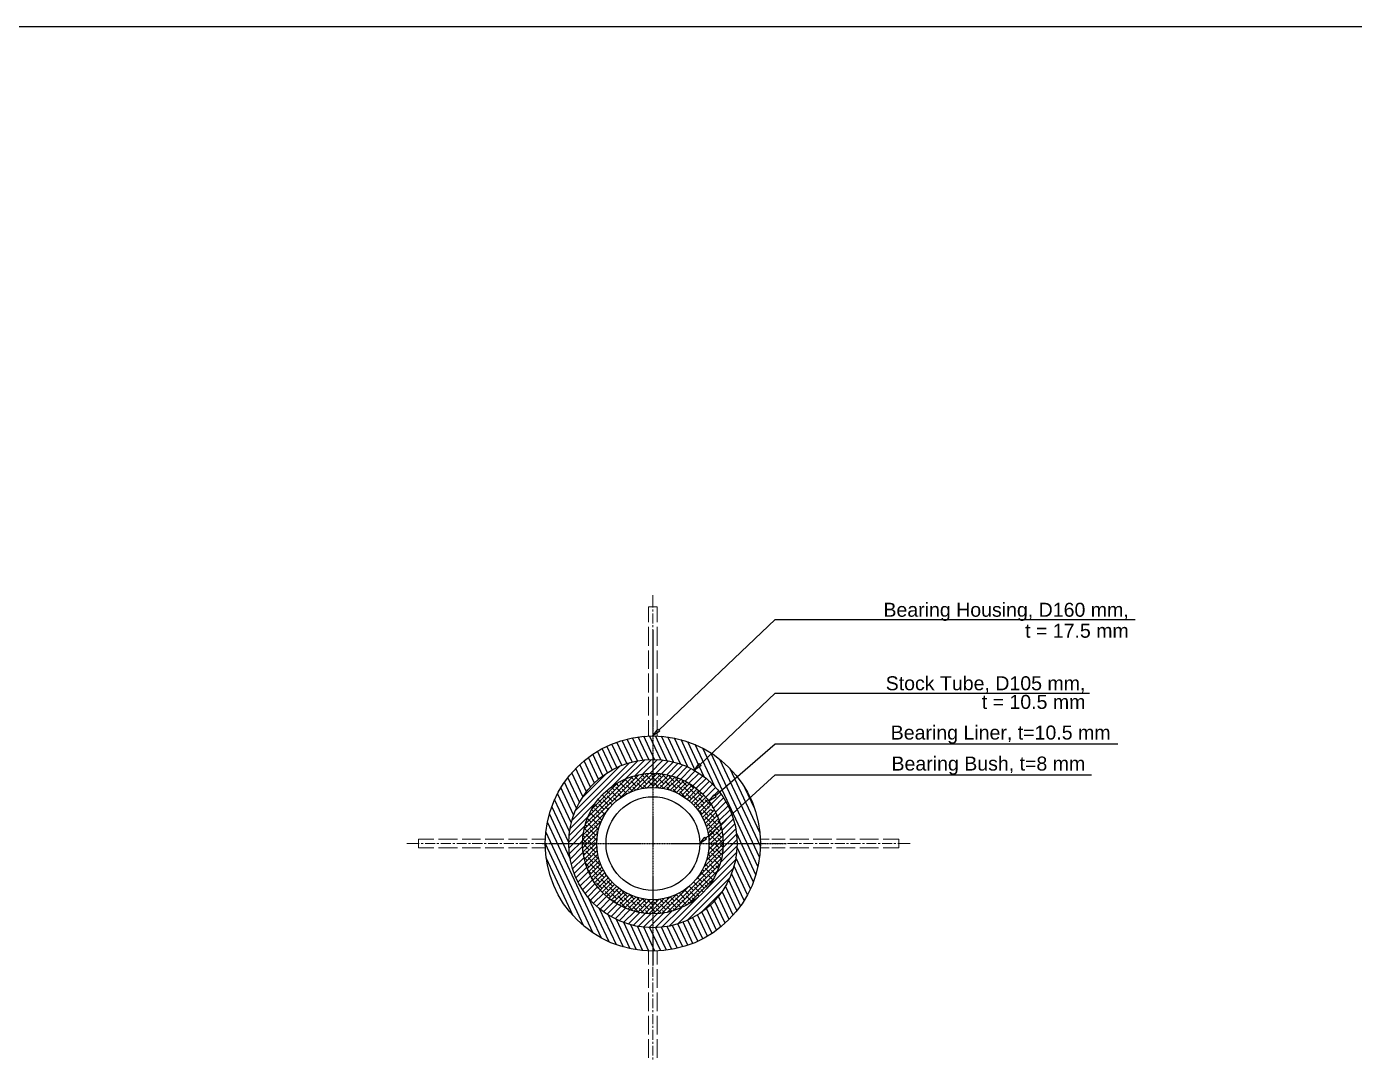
# Model space of a CAD drawing. Header units: inches. Extents: x 12838 to 25100, y 14333 to 18831.
# Drawn here: x 13954 to 15070, y 17441 to 18310 of the extents above; entities that cross this region are included whole.
import ezdxf
from ezdxf import colors
from ezdxf.entities.mleader import LeaderData, LeaderLine
from ezdxf.math import Vec2, Vec3

# ---------------------------------------------------------------- set-up
doc = ezdxf.new("R2010")
doc.units = ezdxf.units.IN
doc.header["$MEASUREMENT"] = 0
doc.linetypes.add('CENTER', pattern=[2, 1.25, -0.25, 0.25, -0.25])
for name, color, linetype in [('1', 50, 'Continuous'), ('Bearing', 255, 'Continuous'), ('PDF3_Geometry', 7, 'Continuous')]:
    doc.layers.add(name, color=color, linetype=linetype)
doc.styles.get("Standard").update_dxf_attribs({"font": 'arial.ttf'})

# ---------------------------------------------------------------- blocks, each defined once
blk = doc.blocks.new('_ClosedBlank')
at = {"color": 0, "linetype": 'ByBlock', "lineweight": -2}
for p, q in [((-1, 0.17), (0, 0)), ((-1, 0.17), (-1, -0.17)), ((0, 0), (-1, -0.17))]:
    blk.add_line(p, q, dxfattribs=at)

msp = doc.modelspace()

# ---------------------------------------------------------------- hatches: boundary and pattern name
at = {"layer": '1'}
h = msp.add_hatch(dxfattribs=at)
h.set_pattern_fill('ANSI31', color=256, scale=29.25)
h.set_pattern_definition([(45, (-14738.8707, 19345.2385), (-2.58535917, 2.58535917), [])])
h.paths.add_polyline_path([(14480.49898, 17682.49356), (14480.49898, 17694.20424, 0.4142135624), (14409.72578, 17623.43104), (14421.43645, 17623.43104, -0.4142135624)])
h.paths.add_polyline_path([(14480.49898, 17694.20424), (14480.49898, 17682.49356, -0.2586474065), (14530.59034, 17654.72381), (14539.05187, 17663.18534, 0.1039406388), (14518.09664, 17683.39154), (14513.02616, 17679.76977), (14516.36449, 17684.44342, 0.1336447943)])
h.paths.add_polyline_path([(14539.05187, 17663.18534), (14530.59034, 17654.72381, -0.0851704719), (14538.15681, 17636.2356), (14547.66339, 17645.74218, 0.0690438178)])
h.paths.add_polyline_path([(14547.66339, 17645.74218), (14538.15681, 17636.2356, -0.054687387), (14539.56151, 17623.43104), (14551.27218, 17623.43104, 0.0803518776)])
h.paths.add_polyline_path([(14551.27218, 17623.43104), (14539.56151, 17623.43104, -0.4142135624), (14480.49898, 17564.36851), (14480.49898, 17552.65784, 0.4142135624)])
h.paths.add_polyline_path([(14480.49898, 17564.36851, -0.4142135624), (14421.43645, 17623.43104), (14409.72578, 17623.43104, 0.4142135624), (14480.49898, 17552.65784)])
h = msp.add_hatch(dxfattribs=at)
h.set_pattern_fill('ANSI38', color=256, scale=20.25)
h.set_pattern_definition([(45, (-14738.8707, 19345.2385), (-1.78986404, 1.78986404), []), (135, (-14738.8707, 19345.2385), (-5.36959212, 1.78986404), [6.328125, -3.796875])])
h.paths.add_polyline_path([(14480.49898, 17670.61317), (14480.49898, 17682.49356, 0.4142135624), (14421.43645, 17623.43104), (14433.31685, 17623.43104, -0.4142135624)])
h.paths.add_polyline_path([(14480.49898, 17564.36851), (14480.49898, 17576.24891, -0.4142135624), (14433.31685, 17623.43104), (14421.43645, 17623.43104, 0.4142135624)])
h.paths.add_polyline_path([(14480.49898, 17682.49356), (14480.49898, 17670.61317, -0.3730966669), (14527.2036, 17630.12674), (14537.36033, 17639.40505, 0.0712510622), (14530.59034, 17654.72381), (14529.81907, 17653.95254), (14530.6261, 17653.14551), (14524.97693, 17649.11039), (14529.01205, 17654.75956), (14529.81907, 17653.95254), (14530.59034, 17654.72381, 0.2586474065)])
h.paths.add_polyline_path([(14480.49898, 17576.24891), (14480.49898, 17564.36851, 0.4142135624), (14539.56151, 17623.43104), (14527.68111, 17623.43104, -0.4142135624)])
h.paths.add_polyline_path([(14537.36033, 17639.40505), (14527.2036, 17630.12674, -0.0356131749), (14527.68111, 17623.43104), (14539.56151, 17623.43104, 0.0685747218)])
at = {"layer": 'Bearing'}
h = msp.add_hatch(dxfattribs=at)
h.set_pattern_fill('ANSI31', color=2, scale=36.184283, angle=250)
h.set_pattern_definition([(295, (-22815.2536, -15992.0465), (4.09926216, 1.91151734), [])])
edge = h.paths.add_edge_path()
edge.add_arc((14480.49898, 17623.43104), 90.46071, 180, 360)
edge.add_line((14570.95969, 17623.43104), (14551.27218, 17623.43104))
edge.add_arc((14480.49898, 17623.43104), 70.7732, -180, 0, ccw=False)
edge.add_arc((14480.49898, 17623.43104), 70.7732, 0, 180, ccw=False)
edge.add_line((14551.27218, 17623.43104), (14570.95969, 17623.43104))
edge.add_arc((14480.49898, 17623.43104), 90.46071, 0, 180)

# ---------------------------------------------------------------- linework, layer by layer
msp.add_line((14480.49898, 17802.74366), (14480.49898, 17726.14846))
msp.add_lwpolyline([(12837.68468, 18310.24436), (20954.97252, 18310.24436), (20954.97252, 14778.63032), (12837.68468, 14778.63032)], close=True)
at = {"layer": '1'}
for radius in [59.06253, 39.375]:
    msp.add_circle((14480.49898, 17623.43104), radius, dxfattribs=at)
at = {"layer": 'Bearing', "color": 3, "linetype": 'CENTER', "ltscale": 0.08}
for p, q in [((14480.49898, 17726.14846), (14480.49898, 17520.71362)), ((14387.38957, 17623.43104), (14592.82441, 17623.43104))]:
    msp.add_line(p, q, dxfattribs=at)
at = {"layer": 'Bearing'}
for radius in [90.46071, 70.7732, 47.18213]:
    msp.add_circle((14480.49898, 17623.43104), radius, dxfattribs=at)
at = {"layer": 'Bearing', "color": 3}
msp.add_circle((14480.49898, 17623.43104), 39.37501, dxfattribs=at)
at = {"layer": 'PDF3_Geometry', "linetype": 'ByBlock', "lineweight": 18}
for points in [[(14480.49898, 17821.78999), (14480.49898, 17832.10249)], [(14484.06148, 17809.41499), (14484.06148, 17822.53999), (14476.93648, 17822.53999), (14476.93648, 17809.41499)], [(14480.49898, 17818.41499), (14480.49898, 17820.10249)], [(14480.49898, 17808.47749), (14480.49898, 17816.91499)], [(14476.93648, 17805.47749), (14476.93648, 17789.72749)], [(14480.49898, 17805.28999), (14480.49898, 17806.97749)], [(14484.06148, 17805.47749), (14484.06148, 17789.72749)], [(14480.49898, 17795.35249), (14480.49898, 17803.60249)], [(14476.93648, 17785.78999), (14476.93648, 17770.22749)], [(14480.49898, 17791.97749), (14480.49898, 17793.66499)], [(14480.49898, 17782.03999), (14480.49898, 17790.28999)], [(14484.06148, 17785.78999), (14484.06148, 17770.22749)], [(14480.49898, 17778.66499), (14480.49898, 17780.35249)], [(14480.49898, 17768.72749), (14480.49898, 17777.16499)], [(14476.93648, 17766.28999), (14476.93648, 17750.53999)], [(14480.49898, 17765.53999), (14480.49898, 17767.22749)], [(14480.49898, 17755.60249), (14480.49898, 17763.85249)], [(14484.06148, 17766.28999), (14484.06148, 17750.53999)], [(14480.49898, 17752.22749), (14480.49898, 17753.91499)], [(14480.49898, 17742.28999), (14480.49898, 17750.53999)], [(14476.93648, 17746.78999), (14476.93648, 17731.03999)], [(14480.49898, 17738.91499), (14480.49898, 17740.60249)], [(14484.06148, 17746.78999), (14484.06148, 17731.03999)], [(14476.93648, 17727.10249), (14476.93648, 17713.78999)], [(14480.49898, 17728.97749), (14480.49898, 17737.41499)], [(14480.49898, 17725.78999), (14480.49898, 17727.28999)], [(14484.06148, 17727.10249), (14484.06148, 17713.78999)], [(14480.49898, 17715.85249), (14480.49898, 17724.10249)], [(14296.47577, 17626.99354), (14283.35077, 17626.99354), (14283.35077, 17619.86854), (14296.47577, 17619.86854)], [(14300.41327, 17626.99354), (14316.16327, 17626.99354)], [(14320.10077, 17626.99354), (14335.66327, 17626.99354)], [(14339.60077, 17626.99354), (14355.35077, 17626.99354)], [(14359.10077, 17626.99354), (14374.85077, 17626.99354)], [(14378.78827, 17626.99354), (14390.10845, 17626.99354)], [(14578.35533, 17626.99354), (14570.88951, 17626.99354)], [(14591.8177, 17626.99354), (14580.49752, 17626.99354)], [(14611.5052, 17626.99354), (14595.7552, 17626.99354)], [(14631.0052, 17626.99354), (14615.2552, 17626.99354)], [(14650.5052, 17626.99354), (14634.9427, 17626.99354)], [(14670.1927, 17626.99354), (14654.4427, 17626.99354)], [(14674.1302, 17619.86854), (14687.2552, 17619.86854), (14687.2552, 17626.99354), (14674.1302, 17626.99354)], [(14284.10077, 17623.43104), (14273.78827, 17623.43104)], [(14287.47577, 17623.43104), (14285.78827, 17623.43104)], [(14297.41327, 17623.43104), (14288.97577, 17623.43104)], [(14300.60077, 17623.43104), (14298.91327, 17623.43104)], [(14300.41327, 17619.86854), (14316.16327, 17619.86854)], [(14310.53827, 17623.43104), (14302.28827, 17623.43104)], [(14313.91327, 17623.43104), (14312.22577, 17623.43104)], [(14323.85077, 17623.43104), (14315.60077, 17623.43104)], [(14320.10077, 17619.86854), (14335.66327, 17619.86854)], [(14327.22577, 17623.43104), (14325.53827, 17623.43104)], [(14337.16327, 17623.43104), (14328.72577, 17623.43104)], [(14340.35077, 17623.43104), (14338.66327, 17623.43104)], [(14339.60077, 17619.86854), (14355.35077, 17619.86854)], [(14350.28827, 17623.43104), (14342.03827, 17623.43104)], [(14353.66327, 17623.43104), (14351.97577, 17623.43104)], [(14363.60077, 17623.43104), (14355.35077, 17623.43104)], [(14359.10077, 17619.86854), (14374.85077, 17619.86854)], [(14366.97577, 17623.43104), (14365.28827, 17623.43104)], [(14376.91327, 17623.43104), (14368.47577, 17623.43104)], [(14380.10077, 17623.43104), (14378.60077, 17623.43104)], [(14378.78827, 17619.86854), (14390.10845, 17619.86854)], [(14390.03827, 17623.43104), (14381.78827, 17623.43104)], [(14578.35533, 17619.86854), (14570.88951, 17619.86854)], [(14570.95969, 17623.43104), (14575.35533, 17623.43104)], [(14591.8177, 17619.86854), (14580.49752, 17619.86854)], [(14580.5677, 17623.43104), (14588.8177, 17623.43104)], [(14590.5052, 17623.43104), (14592.0052, 17623.43104)], [(14593.6927, 17623.43104), (14602.1302, 17623.43104)], [(14611.5052, 17619.86854), (14595.7552, 17619.86854)], [(14603.6302, 17623.43104), (14605.3177, 17623.43104)], [(14607.0052, 17623.43104), (14615.2552, 17623.43104)], [(14631.0052, 17619.86854), (14615.2552, 17619.86854)], [(14616.9427, 17623.43104), (14618.6302, 17623.43104)], [(14620.3177, 17623.43104), (14628.5677, 17623.43104)], [(14630.2552, 17623.43104), (14631.9427, 17623.43104)], [(14633.4427, 17623.43104), (14641.8802, 17623.43104)], [(14650.5052, 17619.86854), (14634.9427, 17619.86854)], [(14643.3802, 17623.43104), (14645.0677, 17623.43104)], [(14646.7552, 17623.43104), (14655.0052, 17623.43104)], [(14670.1927, 17619.86854), (14654.4427, 17619.86854)], [(14656.6927, 17623.43104), (14658.3802, 17623.43104)], [(14660.0677, 17623.43104), (14668.3177, 17623.43104)], [(14670.0052, 17623.43104), (14671.6927, 17623.43104)], [(14673.1927, 17623.43104), (14681.6302, 17623.43104)], [(14683.1302, 17623.43104), (14684.8177, 17623.43104)], [(14686.5052, 17623.43104), (14696.8177, 17623.43104)], [(14476.93648, 17521.72033), (14476.93648, 17533.04051)], [(14480.49898, 17532.97033), (14480.49898, 17524.72033)], [(14484.06148, 17521.72033), (14484.06148, 17533.04051)], [(14476.93648, 17502.03283), (14476.93648, 17517.78283)], [(14480.49898, 17523.03283), (14480.49898, 17521.53283)], [(14480.49898, 17519.84533), (14480.49898, 17511.40783)], [(14484.06148, 17502.03283), (14484.06148, 17517.78283)], [(14480.49898, 17509.90783), (14480.49898, 17508.22033)], [(14480.49898, 17506.53283), (14480.49898, 17498.28283)], [(14476.93648, 17482.53283), (14476.93648, 17498.28283)], [(14480.49898, 17496.59533), (14480.49898, 17494.90783)], [(14480.49898, 17493.22033), (14480.49898, 17484.97033)], [(14484.06148, 17482.53283), (14484.06148, 17498.28283)], [(14480.49898, 17483.28283), (14480.49898, 17481.59533)], [(14476.93648, 17463.03283), (14476.93648, 17478.59533)], [(14480.49898, 17480.09533), (14480.49898, 17471.65783)], [(14484.06148, 17463.03283), (14484.06148, 17478.59533)], [(14476.93648, 17443.34533), (14476.93648, 17459.09533)], [(14480.49898, 17470.15783), (14480.49898, 17468.47033)], [(14480.49898, 17466.78283), (14480.49898, 17458.53283)], [(14484.06148, 17443.34533), (14484.06148, 17459.09533)], [(14480.49898, 17456.84533), (14480.49898, 17455.15783)], [(14480.49898, 17453.47033), (14480.49898, 17445.22033)], [(14480.49898, 17443.53283), (14480.49898, 17441.84533)]]:
    msp.add_lwpolyline(points, dxfattribs=at)

# ---------------------------------------------------------------- leaders
at = {"layer": 'Bearing', "color": 141}
ml = msp.add_multileader_mtext('Standard', dxfattribs=at)
ml.set_content('Bearing Housing, D160 mm,\\P\\pxqr;t = 17.5 mm', color=141)
ml.set_leader_properties()
ml.set_arrow_properties(name='CLOSEDBLANK')
ml.build(insert=Vec2(0, 0))
ml.multileader.update_dxf_attribs({"text_left_attachment_type": 6, "dogleg_length": 0.36, "arrow_head_size": 6.84783})
ctx = ml.context
ctx.base_point, ctx.char_height, ctx.arrow_head_size, ctx.landing_gap_size, ctx.plane_origin = Vec3(14666.69047, 17811.7463), 11.753775, 6.84783, 10.27174, Vec3(14480.49898, 17709.02889)
ctx.left_attachment, ctx.text_align_type = 6, 2
notes = []
notes.append((ctx, [(0, (1, 1, 0), (14583.2164, 17811.7463), (1, 0), 83.47408, [(0, [(14480.49898, 17713.89175)], 0, [])])]))
ctx.mtext.insert, ctx.mtext.alignment, ctx.mtext.line_spacing_factor, ctx.mtext.line_spacing_style, ctx.mtext.flow_direction = Vec3(14880.56069, 17825.85083), 3, 0.9, 2, 5
ml = msp.add_multileader_mtext('Standard', dxfattribs=at)
ml.set_content('Stock Tube, D105 mm,\\Pt = 10.5 mm', color=141)
ml.set_leader_properties()
ml.set_arrow_properties(name='CLOSEDBLANK')
ml.build(insert=Vec2(0, 0))
ml.multileader.update_dxf_attribs({"text_left_attachment_type": 6, "dogleg_length": 0.36, "arrow_head_size": 6.84783})
ctx = ml.context
ctx.base_point, ctx.char_height, ctx.arrow_head_size, ctx.landing_gap_size, ctx.plane_origin = Vec3(14668.14655, 17749.96001), 11.753775, 6.84783, 10.27174, Vec3(14513.02616, 17679.76977)
ctx.left_attachment, ctx.text_align_type = 6, 2
notes.append((ctx, [(0, (1, 1, 0), (14583.2164, 17749.96001), (1, 0), 84.93016, [(0, [(14515.38364, 17685.00949)], 0, [])])]))
ctx.mtext.insert, ctx.mtext.alignment, ctx.mtext.line_spacing_factor, ctx.mtext.flow_direction = Vec3(14844.13369, 17764.06454), 3, 0.8, 5
ml = msp.add_multileader_mtext('Standard', dxfattribs=at)
ml.set_content('Bearing Liner, t=10.5 mm', color=141)
ml.set_leader_properties()
ml.set_arrow_properties(name='CLOSEDBLANK')
ml.build(insert=Vec2(0, 0))
ml.multileader.update_dxf_attribs({"text_left_attachment_type": 5, "dogleg_length": 0.36, "arrow_head_size": 6.84783})
ctx = ml.context
ctx.base_point, ctx.char_height, ctx.arrow_head_size, ctx.landing_gap_size, ctx.plane_origin = Vec3(14672.43476, 17707.34986), 11.753775, 6.84783, 10.27174, Vec3(14524.97693, 17649.11039)
ctx.left_attachment, ctx.text_align_type = 5, 2
notes.append((ctx, [(0, (1, 1, 0), (14583.2164, 17707.34986), (1, 0), 89.21836, [(0, [(14527.6764, 17658.96515)], 0, [])])]))
ctx.mtext.insert, ctx.mtext.alignment, ctx.mtext.flow_direction = Vec3(14865.26684, 17722.60732), 3, 5
ml = msp.add_multileader_mtext('Standard', dxfattribs=at)
ml.set_content('Bearing Bush, t=8 mm', color=141)
ml.set_leader_properties()
ml.set_arrow_properties(name='CLOSEDBLANK')
ml.build(insert=Vec2(0, 0))
ml.multileader.update_dxf_attribs({"text_left_attachment_type": 5, "dogleg_length": 0.36, "arrow_head_size": 6.84783})
ctx = ml.context
ctx.base_point, ctx.char_height, ctx.arrow_head_size, ctx.landing_gap_size, ctx.plane_origin = Vec3(14673.09073, 17681.29518), 11.753775, 6.84783, 10.27174, Vec3(14525.35225, 17623.43104)
ctx.left_attachment, ctx.text_align_type = 5, 2
notes.append((ctx, [(0, (1, 1, 0), (14583.2164, 17681.29518), (1, 0), 89.87433, [(0, [(14519.87398, 17623.43104)], 0, [])])]))
ctx.mtext.insert, ctx.mtext.alignment, ctx.mtext.flow_direction = Vec3(14844.01076, 17696.55264), 3, 5
for ctx, leaders in notes:
    for number, flags, end, landing, length, lines in leaders:
        leader = LeaderData()
        leader.index, (leader.has_last_leader_line, leader.has_dogleg_vector, leader.attachment_direction) = number, flags
        leader.last_leader_point, leader.dogleg_vector, leader.dogleg_length = Vec3(end), Vec3(landing), length
        for number, points, colour, breaks in lines:
            line = LeaderLine()
            line.index, line.vertices, line.color, line.breaks = number, Vec3.list(points), colors.encode_raw_color(colour), breaks
            leader.lines.append(line)
        ctx.leaders.append(leader)

doc.saveas('drawing.dxf')
